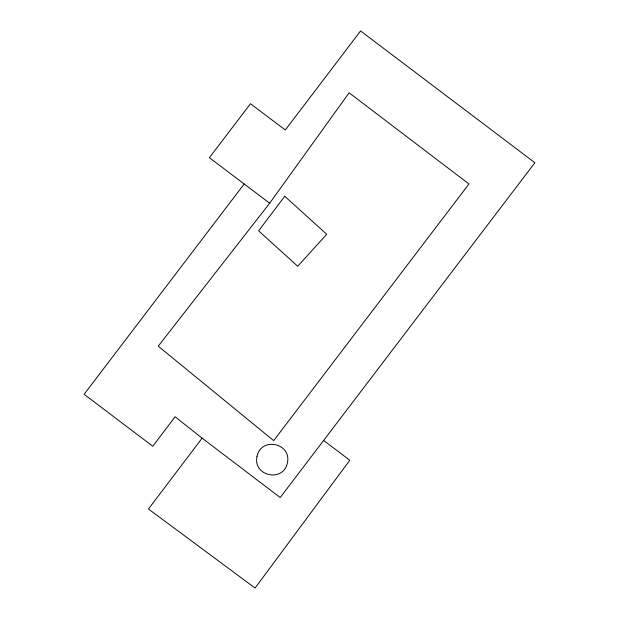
<?xml version="1.0" encoding="UTF-8"?>
<svg xmlns="http://www.w3.org/2000/svg" width="619" height="619" viewBox="0 0 619 619"><rect width="100%" height="100%" fill="white"/><g stroke="black" fill="none" stroke-linecap="round" stroke-linejoin="round"><path stroke-width="0.93" d="M269.675 203.225L349.116 92.811L468.962 183.975L273.668 440.635L158.24 346.168L269.675 203.225L209.384 157.698L250.502 103.721L285.297 129.998L360.575 30.95L534.878 162.743L280.206 497.537L202.127 438.144L175.092 416.773L152.777 446.253L84.122 394.288L244.18 183.975M202.127 438.144L148.459 509.011L255.067 588.05L349.805 460.257L323.636 440.442M257.001 456.582C252.714 476.398 283.804 482.696 287.425 462.679C291.711 442.856 260.622 436.565 257.001 456.582M284.763 196.254L258.634 230.841L297.716 266.271L326.716 234.284L284.763 196.254"/></g></svg>
